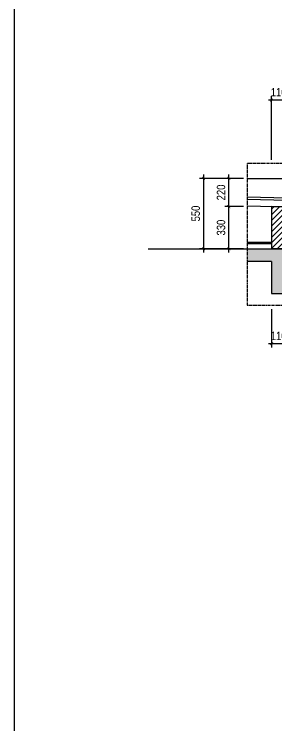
# Model space of a CAD drawing. Header units: millimetres. Extents: x -82962 to 19744, y -138000 to 4535.
# Drawn here: x 5929 to 7981, y -96027 to -90461 of the extents above; entities that cross this region are included whole.
import ezdxf

# ---------------------------------------------------------------- set-up
doc = ezdxf.new("R2010")
doc.units = ezdxf.units.MM
doc.header["$LTSCALE"] = 1000
doc.header["$MEASUREMENT"] = 0
doc.header["$PDMODE"] = 3
doc.linetypes.add('HIDDEN', pattern=[0.375, 0.25, -0.125])
doc.layers.get('0').update_dxf_attribs({"lineweight": 30})
doc.layers.get('DEFPOINTS').update_dxf_attribs({"color": 4, "lineweight": 30})
doc.layers.add('THAY', color=4, linetype='Continuous', lineweight=30)
doc.styles.add('dim', font='arial.ttf', dxfattribs={"width": 0.8})
doc.dimstyles.new('1-100-100', dxfattribs={"dimscale": 0, "dimtxt": 2.2, "dimasz": 0.8, "dimexe": 1, "dimexo": 1, "dimgap": 0.9, "dimtad": 1, "dimdec": 0, "dimzin": 0, "dimdsep": 46, "dimtxsty": 'dim', "dimblk1": 'ARCHTICK', "dimblk2": 'ARCHTICK', "dimsah": 1, "dimcen": 1, "dimdle": 1, "dimclrd": 256, "dimclre": 256, "dimclrt": 1, "dimadec": 0, "dimazin": 0, "dimtfac": 0.0001, "dimtdec": 0, "dimtix": 1, "dimtmove": 2, "dimatfit": 3, "dimldrblk": 'DOT', "dimfxl": 100, "dimtolj": 1, "dimtzin": 0, "dimarcsym": 0})

# ---------------------------------------------------------------- blocks, each defined once
blk = doc.blocks.new('_ARCHTICK')
at = {"color": 0, "linetype": 'ByBlock', "const_width": 0.15}
blk.add_lwpolyline([(-0.5, -0.5), (0.5, 0.5)], dxfattribs=at)
blk = doc.blocks.new('*D1001')
at = {"layer": 'DEFPOINTS', "color": 0, "ltscale": 0.2, "transparency": 16777216}
for p in [(7940.5, -91131.7), (7940.5, -91629.7), (8050.8, -91629.7)]:
    blk.add_point(p, dxfattribs=at)
at = {"layer": 'THAY', "lineweight": -2, "ltscale": 0.2, "transparency": 16777216}
for p, q in [((7940.5, -91599.7), (7940.5, -91101.7)), ((8050.8, -91599.7), (8050.8, -91101.7)), ((7940.5, -91131.7), (7916.5, -91131.7)), ((8050.8, -91131.7), (7940.5, -91131.7)), ((8050.8, -91131.7), (8074.8, -91131.7))]:
    blk.add_line(p, q, dxfattribs=at)
at = {"layer": 'THAY', "lineweight": -2, "ltscale": 0.2, "transparency": 16777216, "xscale": 24.00000000000004, "yscale": 24.00000000000004, "zscale": 24.00000000000004}
blk.add_blockref('_ARCHTICK', (7940.5, -91131.7), dxfattribs=at)
at = {"layer": 'THAY', "lineweight": -2, "ltscale": 0.2, "transparency": 16777216, "xscale": 24.00000000000004, "yscale": 24.00000000000004, "zscale": 24.00000000000004, "rotation": 180}
blk.add_blockref('_ARCHTICK', (8050.8, -91131.7), dxfattribs=at)
at = {"layer": 'THAY', "color": 1, "ltscale": 0.2, "transparency": 16777216, "insert": (7995.6, -91071), "char_height": 66, "attachment_point": 5, "style": 'dim'}
blk.add_mtext('\\A1;110', dxfattribs=at)
blk = doc.blocks.new('_DOT')
at = {"color": 0, "linetype": 'ByBlock', "ltscale": 10}
blk.add_line((-0.5, 0), (-1, 0), dxfattribs=at)
at = {"color": 0, "linetype": 'ByBlock', "ltscale": 10, "const_width": 0.5}
blk.add_lwpolyline([(-0.25, 0, 1), (0.25, 0, 1)], format="xyb", close=True, dxfattribs=at)
blk = doc.blocks.new('*D1004')
at = {"layer": 'DEFPOINTS', "color": 0, "ltscale": 0.2, "transparency": 16777216}
for p in [(7606.2, -91965), (7750.8, -91965), (7750.8, -92294.8)]:
    blk.add_point(p, dxfattribs=at)
at = {"layer": 'THAY', "lineweight": -2, "ltscale": 0.2, "transparency": 16777216}
for p, q in [((7606.2, -92324.8), (7606.2, -91935)), ((7720.8, -91965), (7576.2, -91965)), ((7720.8, -92294.8), (7576.2, -92294.8))]:
    blk.add_line(p, q, dxfattribs=at)
at = {"layer": 'THAY', "lineweight": -2, "ltscale": 0.2, "transparency": 16777216, "xscale": 24.00000000000004, "yscale": 24.00000000000004, "zscale": 24.00000000000004}
for p, rotation in [((7606.2, -91965), 90), ((7606.2, -92294.8), 270)]:
    blk.add_blockref('_ARCHTICK', p, dxfattribs=dict(at, rotation=rotation))
at = {"layer": 'THAY', "color": 1, "ltscale": 0.2, "transparency": 16777216, "insert": (7545.5, -92129.9), "char_height": 66, "attachment_point": 5, "rotation": 90, "style": 'dim'}
blk.add_mtext('\\A1;330', dxfattribs=at)
blk = doc.blocks.new('*D1035')
at = {"layer": 'DEFPOINTS', "color": 0, "ltscale": 0.2, "transparency": 16777216}
for p in [(7940.8, -92738.1), (8050.8, -92738.1), (7940.8, -93038.1)]:
    blk.add_point(p, dxfattribs=at)
at = {"layer": 'THAY', "lineweight": -2, "ltscale": 0.2, "transparency": 16777216}
for p, q in [((7940.8, -92768.1), (7940.8, -93068.1)), ((8050.8, -92768.1), (8050.8, -93068.1)), ((7940.8, -93038.1), (7916.8, -93038.1)), ((8050.8, -93038.1), (7940.8, -93038.1)), ((8050.8, -93038.1), (8074.8, -93038.1))]:
    blk.add_line(p, q, dxfattribs=at)
at = {"layer": 'THAY', "lineweight": -2, "ltscale": 0.2, "transparency": 16777216, "xscale": 24.00000000000015, "yscale": 24.00000000000015, "zscale": 24.00000000000015}
blk.add_blockref('_ARCHTICK', (7940.8, -93038.1), dxfattribs=at)
at = {"layer": 'THAY', "lineweight": -2, "ltscale": 0.2, "transparency": 16777216, "xscale": 24.00000000000015, "yscale": 24.00000000000015, "zscale": 24.00000000000015, "rotation": 180}
blk.add_blockref('_ARCHTICK', (8050.8, -93038.1), dxfattribs=at)
at = {"layer": 'THAY', "color": 1, "ltscale": 0.2, "transparency": 16777216, "insert": (7995.8, -92977.4), "char_height": 66, "attachment_point": 5, "style": 'dim'}
blk.add_mtext('\\A1;110', dxfattribs=at)
blk = doc.blocks.new('*D1037')
at = {"layer": 'DEFPOINTS', "color": 0, "ltscale": 0.2, "transparency": 16777216}
for p in [(7606.2, -91744.8), (7750.8, -91744.8), (7750.8, -91965)]:
    blk.add_point(p, dxfattribs=at)
at = {"layer": 'THAY', "lineweight": -2, "ltscale": 0.2, "transparency": 16777216}
for p, q in [((7606.2, -91995), (7606.2, -91714.8)), ((7720.8, -91744.8), (7576.2, -91744.8)), ((7720.8, -91965), (7576.2, -91965))]:
    blk.add_line(p, q, dxfattribs=at)
at = {"layer": 'THAY', "lineweight": -2, "ltscale": 0.2, "transparency": 16777216, "xscale": 24.00000000000015, "yscale": 24.00000000000015, "zscale": 24.00000000000015}
for p, rotation in [((7606.2, -91744.8), 90), ((7606.2, -91965), 270)]:
    blk.add_blockref('_ARCHTICK', p, dxfattribs=dict(at, rotation=rotation))
at = {"layer": 'THAY', "color": 1, "ltscale": 0.2, "transparency": 16777216, "insert": (7545.5, -91854.9), "char_height": 66, "attachment_point": 5, "rotation": 90, "style": 'dim'}
blk.add_mtext('\\A1;220', dxfattribs=at)
blk = doc.blocks.new('*D1038')
at = {"layer": 'DEFPOINTS', "color": 0, "ltscale": 0.2, "transparency": 16777216}
for p in [(7750.8, -91744.8), (7408.2, -92294.8), (7750.8, -92294.8)]:
    blk.add_point(p, dxfattribs=at)
at = {"layer": 'THAY', "lineweight": -2, "ltscale": 0.2, "transparency": 16777216}
for p, q in [((7408.2, -91714.8), (7408.2, -92324.8)), ((7720.8, -91744.8), (7378.2, -91744.8)), ((7720.8, -92294.8), (7378.2, -92294.8))]:
    blk.add_line(p, q, dxfattribs=at)
at = {"layer": 'THAY', "lineweight": -2, "ltscale": 0.2, "transparency": 16777216, "xscale": 24.00000000000015, "yscale": 24.00000000000015, "zscale": 24.00000000000015}
for p, rotation in [((7408.2, -91744.8), 90), ((7408.2, -92294.8), 270)]:
    blk.add_blockref('_ARCHTICK', p, dxfattribs=dict(at, rotation=rotation))
at = {"layer": 'THAY', "color": 1, "ltscale": 0.2, "transparency": 16777216, "insert": (7347.5, -92019.8), "char_height": 66, "attachment_point": 5, "rotation": 90, "style": 'dim'}
blk.add_mtext('\\A1;550', dxfattribs=at)

msp = doc.modelspace()

# ---------------------------------------------------------------- hatches: boundary and pattern name
at = {"layer": 'THAY', "ltscale": 0.2}
h = msp.add_hatch(dxfattribs=at)
h.set_pattern_fill('ANSI31', color=256, scale=250, style=0)
h.set_pattern_definition([(45, (7940.5, -92294.823), (-22.0971, 22.0971), [])])
h.paths.add_polyline_path([(10930.79961, -92041.95446), (10905.80811, -92041.30279), (10820.39614, -92039.07562), (10820.79961, -92294.82278), (10930.79961, -92294.82278)])
h.paths.add_polyline_path([(11040.79961, -92141.66084), (11040.79961, -92044.82278), (10930.79961, -92041.95446), (10930.79961, -92294.82278), (11040.79961, -92294.82278)])
h.paths.add_polyline_path([(8160.79961, -91969.725), (8050.79961, -91966.85668), (8050.79961, -92294.82278), (8160.79961, -92294.82278)])
h.paths.add_polyline_path([(8050.79961, -91966.85668), (8024.56822, -91966.17268), (7940.4985, -91963.98051), (7940.79961, -92294.82278), (8050.79961, -92294.82278)])
h = msp.add_hatch(color=256, dxfattribs=at)
h.paths.add_polyline_path([(10180.79961, -92044.82278), (10070.79961, -92044.82278), (10070.79961, -92294.82278), (10180.79961, -92294.82278)])
h.paths.add_polyline_path([(10930.79961, -92294.82278), (10820.79961, -92294.82278), (10180.79961, -92294.82278), (10070.79961, -92294.82278), (10070.79961, -92394.82278), (10820.79961, -92394.82278), (10820.79961, -92644.82278), (10930.79961, -92644.82278)])
h.paths.add_polyline_path([(11040.79961, -92394.82278), (11364.36013, -92394.82278), (11364.36013, -92294.82278), (10930.79961, -92294.82278), (10930.79961, -92644.82278), (11040.79961, -92644.82278)])
h.paths.add_polyline_path([(8050.79961, -92294.82278), (7940.79961, -92294.82278), (7750.79961, -92294.82278), (7750.79961, -92394.82278), (7940.79961, -92394.82278), (7940.79961, -92644.82278), (8050.79961, -92644.82278)])
h.paths.add_polyline_path([(9110.79961, -92294.82278), (8050.79961, -92294.82278), (8050.79961, -92644.82278), (8160.79961, -92644.82278), (8160.79961, -92394.82278), (9110.79961, -92394.82278)])
h.paths.add_polyline_path([(9110.79961, -92044.82278), (9000.79961, -92044.82278), (9000.79961, -92294.82278), (9110.79961, -92294.82278)])

# ---------------------------------------------------------------- linework, layer by layer
msp.add_line((5929.30586, -84894.16962), (5929.30586, -138000.47192), dxfattribs=at)
at = {"layer": 'THAY', "linetype": 'HIDDEN', "ltscale": 0.03}
msp.add_lwpolyline([(7750.79961, -92738.05983), (11364.36013, -92738.05983), (11364.36013, -91629.68716), (7750.79961, -91629.68716)], close=True, dxfattribs=at)
at = {"layer": 'THAY', "ltscale": 0.2}
for points in [[(7750.79961, -91744.82278), (11364.36013, -91744.82278)], [(7750.79961, -91889.0102), (9000.79934, -91921.60471)], [(9000.79938, -91941.61151), (7750.79961, -91909.017)], [(7750.79961, -91959.03399), (9000.79961, -91991.62852)]]:
    msp.add_lwpolyline(points, dxfattribs=at)
msp.add_lwpolyline([(8160.79961, -91969.725), (7940.4985, -91963.98051), (7940.79961, -92294.82278), (8160.79961, -92294.82278)], close=True, dxfattribs=at)
at = {"layer": 'THAY', "ltscale": 0.5}
for points in [[(7750.79961, -92244.82278), (7940.79961, -92244.82278)], [(7750.79961, -92254.82278), (7940.79961, -92254.82278)], [(7750.79961, -92294.82278), (7940.79961, -92294.82278)], [(9000.79961, -92294.82278), (7940.79961, -92294.82278)], [(7940.79961, -92394.82278), (7750.79961, -92394.82278)], [(7940.79961, -92394.82278), (7940.79961, -92644.82278), (8160.79961, -92644.82278), (8160.79961, -92394.82278)]]:
    msp.add_lwpolyline(points, dxfattribs=at)
at = {"layer": 'THAY', "ltscale": 0.02}
msp.add_lwpolyline([(6977.10388, -92294.82278), (11364.36013, -92294.82278)], dxfattribs=at)

# ---------------------------------------------------------------- dimensions: what is measured, and where the dimension line sits
at = {"layer": 'THAY', "ltscale": 0.2}
for base, p1, p2, picture, middle in [((7940.4985, -91131.68716), (8050.79961, -91629.68716), (7940.4985, -91629.68716), '*D1001', (7995.64906, -91070.98934)), ((7940.79961, -93038.05983), (8050.79961, -92738.05983), (7940.79961, -92738.05983), '*D1035', (7995.79961, -92977.36201))]:
    dim = msp.add_linear_dim(base=base, p1=p1, p2=p2, dimstyle='1-100-100', override={"dimscale": 30}, dxfattribs=at)
    dim.commit()
    dim.dimension.update_dxf_attribs({"geometry": picture, "text_midpoint": middle})
for base, p1, p2, picture, middle in [((7408.24046, -92294.82278), (7750.79961, -91744.82278), (7750.79961, -92294.82278), '*D1038', (7347.54264, -92019.82278)), ((7606.24046, -91744.82278), (7750.79961, -91964.98051), (7750.79961, -91744.82278), '*D1037', (7545.54264, -91854.90164)), ((7606.24046, -91964.98051), (7750.79961, -92294.82278), (7750.79961, -91964.98051), '*D1004', (7545.52013, -92129.90164))]:
    dim = msp.add_linear_dim(base=base, p1=p1, p2=p2, angle=90, dimstyle='1-100-100', override={"dimscale": 30}, dxfattribs=at)
    dim.commit()
    dim.dimension.update_dxf_attribs({"geometry": picture, "text_midpoint": middle})

doc.saveas('drawing.dxf')
